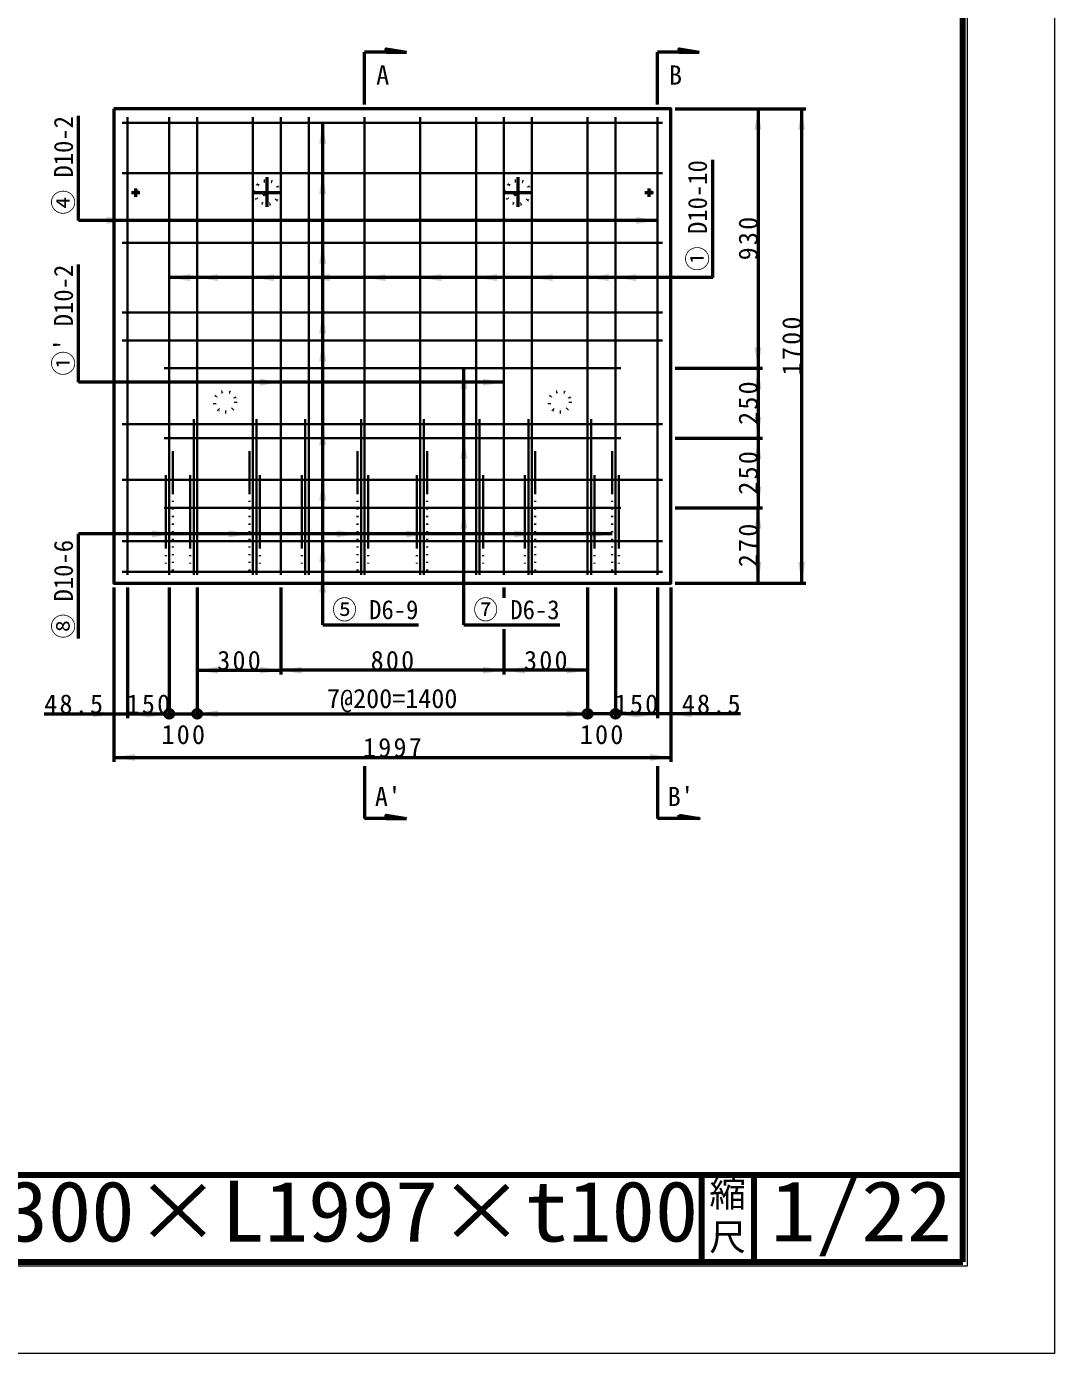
# Model space of a CAD drawing. Units: millimetres, scale not verified. Extents: x -2102 to 2102, y -1485 to 1485.
# Drawn here: x 923 to 2102, y -1485 to 37 of the extents above; entities that cross this region are included whole.
import ezdxf
from ezdxf.enums import TextEntityAlignment as Align

# ---------------------------------------------------------------- set-up
doc = ezdxf.new("R2010")
doc.units = ezdxf.units.MM
doc.header["$LTSCALE"] = 5
doc.linetypes.add('DOTTED', pattern=[1.75, 0.25, -1.5])
doc.linetypes.add('LONG_DASHED_DOTTED', pattern=[15.25, 12, -1.5, 0.25, -1.5])
doc.layers.add('0-0_V-nasSTD', color=7, linetype='Continuous', lineweight=50)
doc.layers.add('0-1_0', color=7, linetype='Continuous', lineweight=100)
doc.styles.add('ＭＳ ゴシック', font='')
doc.styles.get('ＭＳ ゴシック').set_extended_font_data('MS Gothic')

msp = doc.modelspace()

# ---------------------------------------------------------------- linework, layer by layer
at = {"layer": '0-0_V-nasSTD'}
for p, q in [((1310.827, -52.22), (1310.827, 7.78)), ((1335.827, 7.78), (1310.827, 7.78)), ((1335.827, 7.78), (1358.867, 7.78)), ((1646.827, -52.22), (1646.827, 7.78)), ((1671.827, 7.78), (1646.827, 7.78)), ((1671.827, 7.78), (1694.867, 7.78)), ((1667.347, -57.22), (1817.347, -57.22)), ((1762.347, -57.22), (1762.347, -354.82)), ((1812.347, -57.22), (1812.347, -601.22)), ((982.827, -185.22), (982.827, -65.22)), ((1262.827, -649.22), (1262.827, -73.22)), ((1710.347, -250.82), (1710.347, -115.82)), ((1646.827, -185.22), (982.827, -185.22)), ((982.827, -370.82), (982.827, -235.82)), ((1710.347, -250.82), (1086.827, -250.82)), ((1424.827, -649.22), (1424.827, -354.82)), ((1667.347, -354.82), (1767.347, -354.82)), ((1762.347, -354.82), (1762.347, -434.82)), ((1470.827, -370.82), (982.827, -370.82)), ((1667.347, -434.82), (1767.347, -434.82)), ((1762.347, -434.82), (1762.347, -514.82)), ((1667.347, -514.82), (1767.347, -514.82)), ((1762.347, -601.22), (1762.347, -514.82)), ((982.827, -664.808), (982.827, -544.808)), ((1594.827, -544.808), (982.827, -544.808)), ((1023.307, -606.22), (1023.307, -806.22)), ((1038.827, -606.22), (1038.827, -756.22)), ((1086.827, -606.22), (1086.827, -756.22)), ((1118.827, -606.22), (1118.827, -756.22)), ((1214.827, -606.22), (1214.827, -706.22)), ((1470.827, -606.22), (1470.827, -618.22)), ((1566.827, -606.22), (1566.827, -756.22)), ((1598.827, -606.22), (1598.827, -756.22)), ((1646.827, -606.22), (1646.827, -756.22)), ((1662.347, -606.22), (1662.347, -806.22)), ((1667.347, -601.22), (1817.347, -601.22)), ((1262.827, -649.22), (1372.827, -649.22)), ((1424.827, -649.22), (1534.827, -649.22)), ((1470.827, -654.22), (1470.827, -706.22)), ((1118.827, -701.22), (1214.827, -701.22)), ((1470.827, -701.22), (1214.827, -701.22)), ((1566.827, -701.22), (1470.827, -701.22)), ((943.307, -751.22), (1023.307, -751.22)), ((1086.827, -751.22), (1118.827, -751.22)), ((1118.827, -751.22), (1566.827, -751.22)), ((1598.827, -751.22), (1566.827, -751.22)), ((1742.347, -751.22), (1662.347, -751.22)), ((1023.307, -801.22), (1662.347, -801.22)), ((1310.827, -811.22), (1310.827, -871.22)), ((1646.827, -811.22), (1646.827, -871.22)), ((1671.827, -871.22), (1671.827, -867.38)), ((1335.827, -871.22), (1310.827, -871.22)), ((1335.827, -871.22), (1358.867, -871.22)), ((1671.827, -871.22), (1646.827, -871.22))]:
    msp.add_line(p, q, dxfattribs=at)
at = {"layer": '0-0_V-nasSTD', "lineweight": 35}
for p, q in [((1032.907, -73.22), (1652.747, -73.22)), ((1038.827, -66.82), (1038.827, -591.62)), ((1086.827, -66.82), (1086.827, -591.62)), ((1118.827, -66.82), (1118.827, -591.62)), ((1182.827, -66.82), (1182.827, -591.62)), ((1214.827, -66.82), (1214.827, -591.62)), ((1246.827, -66.82), (1246.827, -591.62)), ((1310.827, -66.82), (1310.827, -591.62)), ((1374.827, -66.82), (1374.827, -591.62)), ((1438.827, -66.82), (1438.827, -591.62)), ((1470.827, -66.82), (1470.827, -591.62)), ((1502.827, -66.82), (1502.827, -591.62)), ((1566.827, -66.82), (1566.827, -591.62)), ((1598.827, -66.82), (1598.827, -591.62)), ((1646.827, -66.82), (1646.827, -591.62)), ((1032.907, -130.82), (1652.747, -130.82)), ((1032.907, -210.82), (1652.747, -210.82)), ((1032.907, -290.82), (1652.747, -290.82)), ((1032.907, -322.82), (1652.747, -322.82)), ((1080.907, -354.82), (1604.747, -354.82)), ((1032.907, -418.82), (1652.747, -418.82)), ((1114.827, -413.22), (1114.827, -591.62)), ((1186.827, -413.22), (1186.827, -591.62)), ((1242.827, -413.22), (1242.827, -591.62)), ((1306.827, -413.22), (1306.827, -591.62)), ((1378.827, -413.22), (1378.827, -591.62)), ((1442.827, -413.22), (1442.827, -591.62)), ((1498.827, -413.22), (1498.827, -591.62)), ((1570.827, -413.22), (1570.827, -591.62)), ((1080.907, -434.82), (1604.747, -434.82)), ((1090.827, -449.992), (1090.827, -497.992)), ((1178.827, -449.992), (1178.827, -497.992)), ((1302.827, -449.992), (1302.827, -497.992)), ((1382.827, -449.992), (1382.827, -497.992)), ((1506.827, -449.992), (1506.827, -497.992)), ((1594.827, -449.992), (1594.827, -497.992)), ((1032.907, -482.82), (1652.747, -482.82)), ((1082.827, -477.451), (1082.827, -560.331)), ((1110.827, -477.451), (1110.827, -560.331)), ((1190.827, -477.451), (1190.827, -560.331)), ((1238.827, -477.451), (1238.827, -560.331)), ((1314.827, -477.451), (1314.827, -560.331)), ((1370.827, -477.451), (1370.827, -560.331)), ((1446.827, -477.451), (1446.827, -560.331)), ((1494.827, -477.451), (1494.827, -560.331)), ((1574.827, -477.451), (1574.827, -560.331)), ((1602.827, -477.451), (1602.827, -560.331)), ((1080.907, -514.82), (1604.747, -514.82)), ((1032.907, -553.22), (1652.747, -553.22)), ((1032.907, -588.42), (1652.747, -588.42))]:
    msp.add_line(p, q, dxfattribs=at)
at = {"layer": '0-0_V-nasSTD', "linetype": 'LONG_DASHED_DOTTED'}
for p, q in [((1198.827, -135.78), (1198.827, -169.7)), ((1486.827, -135.78), (1486.827, -169.7)), ((1048.267, -158.02), (1048.267, -148.42)), ((1637.387, -158.02), (1637.387, -148.42)), ((1043.467, -153.22), (1053.067, -153.22)), ((1181.867, -153.22), (1215.787, -153.22)), ((1469.867, -153.22), (1503.787, -153.22)), ((1632.587, -153.22), (1642.187, -153.22))]:
    msp.add_line(p, q, dxfattribs=at)
at = {"layer": '0-0_V-nasSTD', "linetype": 'DOTTED', "lineweight": 35}
for p, q in [((1090.827, -497.992), (1090.827, -594.18)), ((1178.827, -497.992), (1178.827, -594.18)), ((1302.827, -497.992), (1302.827, -594.18)), ((1382.827, -497.992), (1382.827, -594.18)), ((1506.827, -497.992), (1506.827, -594.18)), ((1594.827, -497.992), (1594.827, -594.18)), ((1082.827, -560.331), (1082.827, -578.82)), ((1110.827, -560.331), (1110.827, -578.82)), ((1190.827, -560.331), (1190.827, -578.82)), ((1238.827, -560.331), (1238.827, -578.82)), ((1314.827, -560.331), (1314.827, -578.82)), ((1370.827, -560.331), (1370.827, -578.82)), ((1446.827, -560.331), (1446.827, -578.82)), ((1494.827, -560.331), (1494.827, -578.82)), ((1574.827, -560.331), (1574.827, -578.82)), ((1602.827, -560.331), (1602.827, -578.82))]:
    msp.add_line(p, q, dxfattribs=at)
at = {"layer": '0-0_V-nasSTD', "lineweight": 100}
for p, q in [((1697.5, -1280), (1697.5, -1380)), ((1757.5, -1280), (1757.5, -1380)), ((-1997.5, -1380), (1997.5, -1380))]:
    msp.add_line(p, q, dxfattribs=at)
at = {"layer": '0-0_V-nasSTD', "lineweight": 18}
for points in [[(-2102.5, -1485), (-2102.5, 1485), (2102.5, 1485), (2102.5, -1485)], [(-2002.5, -1385), (-2002.5, 1385), (2002.5, 1385), (2002.5, -1385)]]:
    msp.add_lwpolyline(points, close=True, dxfattribs=at)
at = {"layer": '0-0_V-nasSTD', "lineweight": 100}
msp.add_lwpolyline([(1997.5, -1380), (1997.5, 1380), (-1997.5, 1380)], dxfattribs=at)
at = {"layer": '0-0_V-nasSTD'}
for points in [[(1335.827, 7.78), (1335.827, 11.62), (1358.867, 7.78)], [(1671.827, 7.78), (1671.827, 11.62), (1694.867, 7.78)], [(1023.307, -751.22), (1038.827, -751.22), (1086.827, -751.22)], [(1662.347, -751.22), (1646.827, -751.22), (1598.827, -751.22)], [(1335.827, -871.22), (1335.827, -867.38), (1358.867, -871.22)], [(1671.827, -867.38), (1694.867, -871.22), (1671.827, -871.22)]]:
    msp.add_lwpolyline(points, dxfattribs=at)
msp.add_lwpolyline([(1023.307, -57.22), (1023.307, -601.22), (1662.347, -601.22), (1662.347, -57.22)], close=True, dxfattribs=at)
at = {"layer": '0-0_V-nasSTD', "linetype": 'DOTTED'}
for centre, radius in [((1048.267, -153.22), 3.04), ((1048.267, -153.22), 1.92), ((1048.267, -153.22), 1.6), ((1198.827, -153.22), 13.76), ((1198.827, -153.22), 4), ((1486.827, -153.22), 13.76), ((1486.827, -153.22), 4), ((1637.387, -153.22), 3.04), ((1637.387, -153.22), 1.92), ((1637.387, -153.22), 1.6), ((1150.827, -393.22), 12), ((1534.827, -393.22), 12)]:
    msp.add_circle(centre, radius, dxfattribs=at)
at = {"layer": '0-0_V-nasSTD'}
for centre in [(1086.827, -751.22), (1118.827, -751.22), (1566.827, -751.22), (1598.827, -751.22)]:
    msp.add_circle(centre, 5, dxfattribs=at)
for points in [[(1758.347, -81.22), (1762.347, -81.22), (1762.347, -57.22)], [(1762.347, -81.22), (1762.347, -57.22), (1766.347, -81.22)], [(1808.347, -81.22), (1812.347, -81.22), (1812.347, -57.22)], [(1812.347, -81.22), (1812.347, -57.22), (1816.347, -81.22)], [(1258.827, -97.22), (1262.827, -97.22), (1262.827, -73.22)], [(1262.827, -97.22), (1262.827, -73.22), (1266.827, -97.22)], [(1258.827, -154.82), (1262.827, -154.82), (1262.827, -130.82)], [(1262.827, -154.82), (1262.827, -130.82), (1266.827, -154.82)], [(1014.827, -185.22), (1014.827, -181.22), (1038.827, -185.22)], [(1622.827, -185.22), (1622.827, -181.22), (1646.827, -185.22)], [(1014.827, -189.22), (1014.827, -185.22), (1038.827, -185.22)], [(1622.827, -189.22), (1622.827, -185.22), (1646.827, -185.22)], [(1258.827, -234.82), (1262.827, -234.82), (1262.827, -210.82)], [(1262.827, -234.82), (1262.827, -210.82), (1266.827, -234.82)], [(1086.827, -250.82), (1110.827, -250.82), (1110.827, -246.82)], [(1086.827, -250.82), (1110.827, -254.82), (1110.827, -250.82)], [(1118.827, -250.82), (1142.827, -250.82), (1142.827, -246.82)], [(1118.827, -250.82), (1142.827, -254.82), (1142.827, -250.82)], [(1182.827, -250.82), (1206.827, -250.82), (1206.827, -246.82)], [(1182.827, -250.82), (1206.827, -254.82), (1206.827, -250.82)], [(1246.827, -250.82), (1270.827, -250.82), (1270.827, -246.82)], [(1246.827, -250.82), (1270.827, -254.82), (1270.827, -250.82)], [(1310.827, -250.82), (1334.827, -250.82), (1334.827, -246.82)], [(1310.827, -250.82), (1334.827, -254.82), (1334.827, -250.82)], [(1374.827, -250.82), (1398.827, -250.82), (1398.827, -246.82)], [(1374.827, -250.82), (1398.827, -254.82), (1398.827, -250.82)], [(1438.827, -250.82), (1462.827, -250.82), (1462.827, -246.82)], [(1438.827, -250.82), (1462.827, -254.82), (1462.827, -250.82)], [(1502.827, -250.82), (1526.827, -250.82), (1526.827, -246.82)], [(1502.827, -250.82), (1526.827, -254.82), (1526.827, -250.82)], [(1566.827, -250.82), (1590.827, -250.82), (1590.827, -246.82)], [(1566.827, -250.82), (1590.827, -254.82), (1590.827, -250.82)], [(1598.827, -250.82), (1622.827, -250.82), (1622.827, -246.82)], [(1598.827, -250.82), (1622.827, -254.82), (1622.827, -250.82)], [(1258.827, -314.82), (1262.827, -314.82), (1262.827, -290.82)], [(1262.827, -314.82), (1262.827, -290.82), (1266.827, -314.82)], [(1258.827, -346.82), (1262.827, -346.82), (1262.827, -322.82)], [(1262.827, -346.82), (1262.827, -322.82), (1266.827, -346.82)], [(1758.347, -330.82), (1762.347, -354.82), (1762.347, -330.82)], [(1762.347, -354.82), (1762.347, -330.82), (1766.347, -330.82)], [(1420.827, -378.82), (1424.827, -378.82), (1424.827, -354.82)], [(1424.827, -378.82), (1424.827, -354.82), (1428.827, -378.82)], [(1758.347, -378.82), (1762.347, -378.82), (1762.347, -354.82)], [(1762.347, -378.82), (1762.347, -354.82), (1766.347, -378.82)], [(1190.827, -370.82), (1190.827, -366.82), (1214.827, -370.82)], [(1190.827, -374.82), (1190.827, -370.82), (1214.827, -370.82)], [(1446.827, -370.82), (1446.827, -366.82), (1470.827, -370.82)], [(1446.827, -374.82), (1446.827, -370.82), (1470.827, -370.82)], [(1758.347, -410.82), (1762.347, -434.82), (1762.347, -410.82)], [(1762.347, -434.82), (1762.347, -410.82), (1766.347, -410.82)], [(1258.827, -442.82), (1262.827, -442.82), (1262.827, -418.82)], [(1262.827, -442.82), (1262.827, -418.82), (1266.827, -442.82)], [(1420.827, -458.82), (1424.827, -458.82), (1424.827, -434.82)], [(1424.827, -458.82), (1424.827, -434.82), (1428.827, -458.82)], [(1758.347, -458.82), (1762.347, -458.82), (1762.347, -434.82)], [(1762.347, -458.82), (1762.347, -434.82), (1766.347, -458.82)], [(1258.827, -506.82), (1262.827, -506.82), (1262.827, -482.82)], [(1262.827, -506.82), (1262.827, -482.82), (1266.827, -506.82)], [(1758.347, -490.82), (1762.347, -514.82), (1762.347, -490.82)], [(1762.347, -514.82), (1762.347, -490.82), (1766.347, -490.82)], [(1420.827, -538.82), (1424.827, -538.82), (1424.827, -514.82)], [(1424.827, -538.82), (1424.827, -514.82), (1428.827, -538.82)], [(1758.347, -538.82), (1762.347, -538.82), (1762.347, -514.82)], [(1762.347, -538.82), (1762.347, -514.82), (1766.347, -538.82)], [(1066.827, -544.808), (1066.827, -540.808), (1090.827, -544.808)], [(1066.827, -548.808), (1066.827, -544.808), (1090.827, -544.808)], [(1154.827, -544.808), (1154.827, -540.808), (1178.827, -544.808)], [(1154.827, -548.808), (1154.827, -544.808), (1178.827, -544.808)], [(1278.827, -544.808), (1278.827, -540.808), (1302.827, -544.808)], [(1278.827, -548.808), (1278.827, -544.808), (1302.827, -544.808)], [(1358.827, -544.808), (1358.827, -540.808), (1382.827, -544.808)], [(1358.827, -548.808), (1358.827, -544.808), (1382.827, -544.808)], [(1482.827, -544.808), (1482.827, -540.808), (1506.827, -544.808)], [(1482.827, -548.808), (1482.827, -544.808), (1506.827, -544.808)], [(1570.827, -544.808), (1570.827, -540.808), (1594.827, -544.808)], [(1570.827, -548.808), (1570.827, -544.808), (1594.827, -544.808)], [(1258.827, -577.22), (1262.827, -577.22), (1262.827, -553.22)], [(1262.827, -577.22), (1262.827, -553.22), (1266.827, -577.22)], [(1758.347, -577.22), (1762.347, -601.22), (1762.347, -577.22)], [(1762.347, -601.22), (1762.347, -577.22), (1766.347, -577.22)], [(1808.347, -577.22), (1812.347, -601.22), (1812.347, -577.22)], [(1812.347, -601.22), (1812.347, -577.22), (1816.347, -577.22)], [(1258.827, -612.42), (1262.827, -612.42), (1262.827, -588.42)], [(1262.827, -612.42), (1262.827, -588.42), (1266.827, -612.42)], [(1118.827, -701.22), (1142.827, -701.22), (1142.827, -697.22)], [(1190.827, -701.22), (1190.827, -697.22), (1214.827, -701.22)], [(1214.827, -701.22), (1238.827, -701.22), (1238.827, -697.22)], [(1446.827, -701.22), (1446.827, -697.22), (1470.827, -701.22)], [(1470.827, -701.22), (1494.827, -701.22), (1494.827, -697.22)], [(1542.827, -701.22), (1542.827, -697.22), (1566.827, -701.22)], [(1118.827, -701.22), (1142.827, -705.22), (1142.827, -701.22)], [(1190.827, -705.22), (1190.827, -701.22), (1214.827, -701.22)], [(1214.827, -701.22), (1238.827, -705.22), (1238.827, -701.22)], [(1446.827, -705.22), (1446.827, -701.22), (1470.827, -701.22)], [(1470.827, -701.22), (1494.827, -705.22), (1494.827, -701.22)], [(1542.827, -705.22), (1542.827, -701.22), (1566.827, -701.22)], [(999.307, -751.22), (999.307, -747.22), (1023.307, -751.22)], [(999.307, -755.22), (999.307, -751.22), (1023.307, -751.22)], [(1038.827, -751.22), (1062.827, -751.22), (1062.827, -747.22)], [(1038.827, -751.22), (1062.827, -755.22), (1062.827, -751.22)], [(1062.827, -751.22), (1062.827, -747.22), (1086.827, -751.22)], [(1062.827, -755.22), (1062.827, -751.22), (1086.827, -751.22)], [(1118.827, -751.22), (1142.827, -751.22), (1142.827, -747.22)], [(1118.827, -751.22), (1142.827, -751.22), (1142.827, -747.22)], [(1118.827, -751.22), (1142.827, -755.22), (1142.827, -751.22)], [(1118.827, -751.22), (1142.827, -755.22), (1142.827, -751.22)], [(1542.827, -751.22), (1542.827, -747.22), (1566.827, -751.22)], [(1542.827, -755.22), (1542.827, -751.22), (1566.827, -751.22)], [(1598.827, -751.22), (1622.827, -751.22), (1622.827, -747.22)], [(1598.827, -751.22), (1622.827, -755.22), (1622.827, -751.22)], [(1622.827, -751.22), (1622.827, -747.22), (1646.827, -751.22)], [(1622.827, -755.22), (1622.827, -751.22), (1646.827, -751.22)], [(1662.347, -751.22), (1686.347, -751.22), (1686.347, -747.22)], [(1662.347, -751.22), (1686.347, -755.22), (1686.347, -751.22)], [(1023.307, -801.22), (1047.307, -801.22), (1047.307, -797.22)], [(1023.307, -801.22), (1047.307, -805.22), (1047.307, -801.22)], [(1638.347, -801.22), (1638.347, -797.22), (1662.347, -801.22)], [(1638.347, -805.22), (1638.347, -801.22), (1662.347, -801.22)]]:
    msp.add_solid(points, dxfattribs=at)
at = {"layer": '0-1_0'}
msp.add_line((-1997.5, -1280), (1997.5, -1280), dxfattribs=at)

# ---------------------------------------------------------------- texts
at = {"layer": '0-0_V-nasSTD', "style": 'ＭＳ ゴシック'}
for s, height, p in [('A', 21.99, (1324.193, -36.044)), ('B', 21.99, (1660.193, -36.044)), ('7@200=1400', 21.99, (1267.827, -751.22)), ("A'", 21.99, (1322.716, -863.663)), ("B'", 21.99, (1658.716, -863.663)), ('縮', 30.79, (1706.482, -1326.001)), ('尺', 30.79, (1706.476, -1375.99))]:
    msp.add_text(s, height=height, dxfattribs=at).set_placement(p, align=Align.BOTTOM_LEFT)
at = {"layer": '0-0_V-nasSTD', "style": 'ＭＳ ゴシック', "width": 0.95}
for s, p in [('④ D10-2', (982.827, -178.49)), ('① D10-10', (1710.347, -243.249)), ("①' D10-2", (982.827, -363.249)), ('⑧ D10-6', (982.827, -664.808))]:
    msp.add_text(s, height=21.85, rotation=90, dxfattribs=at).set_placement(p, align=Align.BOTTOM_LEFT)
at = {"layer": '0-0_V-nasSTD', "style": 'ＭＳ ゴシック'}
for s, height, width, p in [('⑤ D6-9', 21.85, 0.95, (1273.716, -649.22)), ('⑦ D6-3', 21.85, 0.95, (1435.716, -649.22)), ('H1700×B1300×L1997×t100', 69.65, 1.05, (450, -1377.492)), ('1/22', 69.65, 1.1, (1776.5, -1377.418))]:
    msp.add_text(s, height=height, dxfattribs=dict(at, width=width)).set_placement(p, align=Align.BOTTOM_LEFT)
at = {"layer": '0-0_V-nasSTD', "char_height": 21.99, "attachment_point": 7, "rotation": 90, "style": 'ＭＳ ゴシック'}
for s, insert in [('\\T1.17;930', (1762.347, -231.02)), ('\\T1.17;1700', (1812.347, -362.97)), ('\\T1.17;250', (1762.347, -419.82)), ('\\T1.17;250', (1762.347, -499.82)), ('\\T1.17;270', (1762.347, -583.02))]:
    msp.add_mtext(s, dxfattribs=dict(at, insert=insert))
at = {"layer": '0-0_V-nasSTD', "char_height": 21.99, "attachment_point": 7, "style": 'ＭＳ ゴシック'}
for s, insert in [('\\T1.17;300', (1141.827, -701.22)), ('\\T1.17;800', (1317.827, -701.22)), ('\\T1.17;300', (1493.827, -701.22)), ('\\T1.17;48.5', (943.307, -751.22)), ('\\T1.17;150', (1037.827, -751.22)), ('\\T1.17;150', (1597.827, -751.22)), ('\\T1.17;48.5', (1674.847, -751.22)), ('\\T1.17;100', (1077.827, -786.22)), ('\\T1.17;100', (1557.827, -786.22)), ('\\T1.17;1997', (1309.077, -801.22))]:
    msp.add_mtext(s, dxfattribs=dict(at, insert=insert))

doc.saveas('drawing.dxf')
